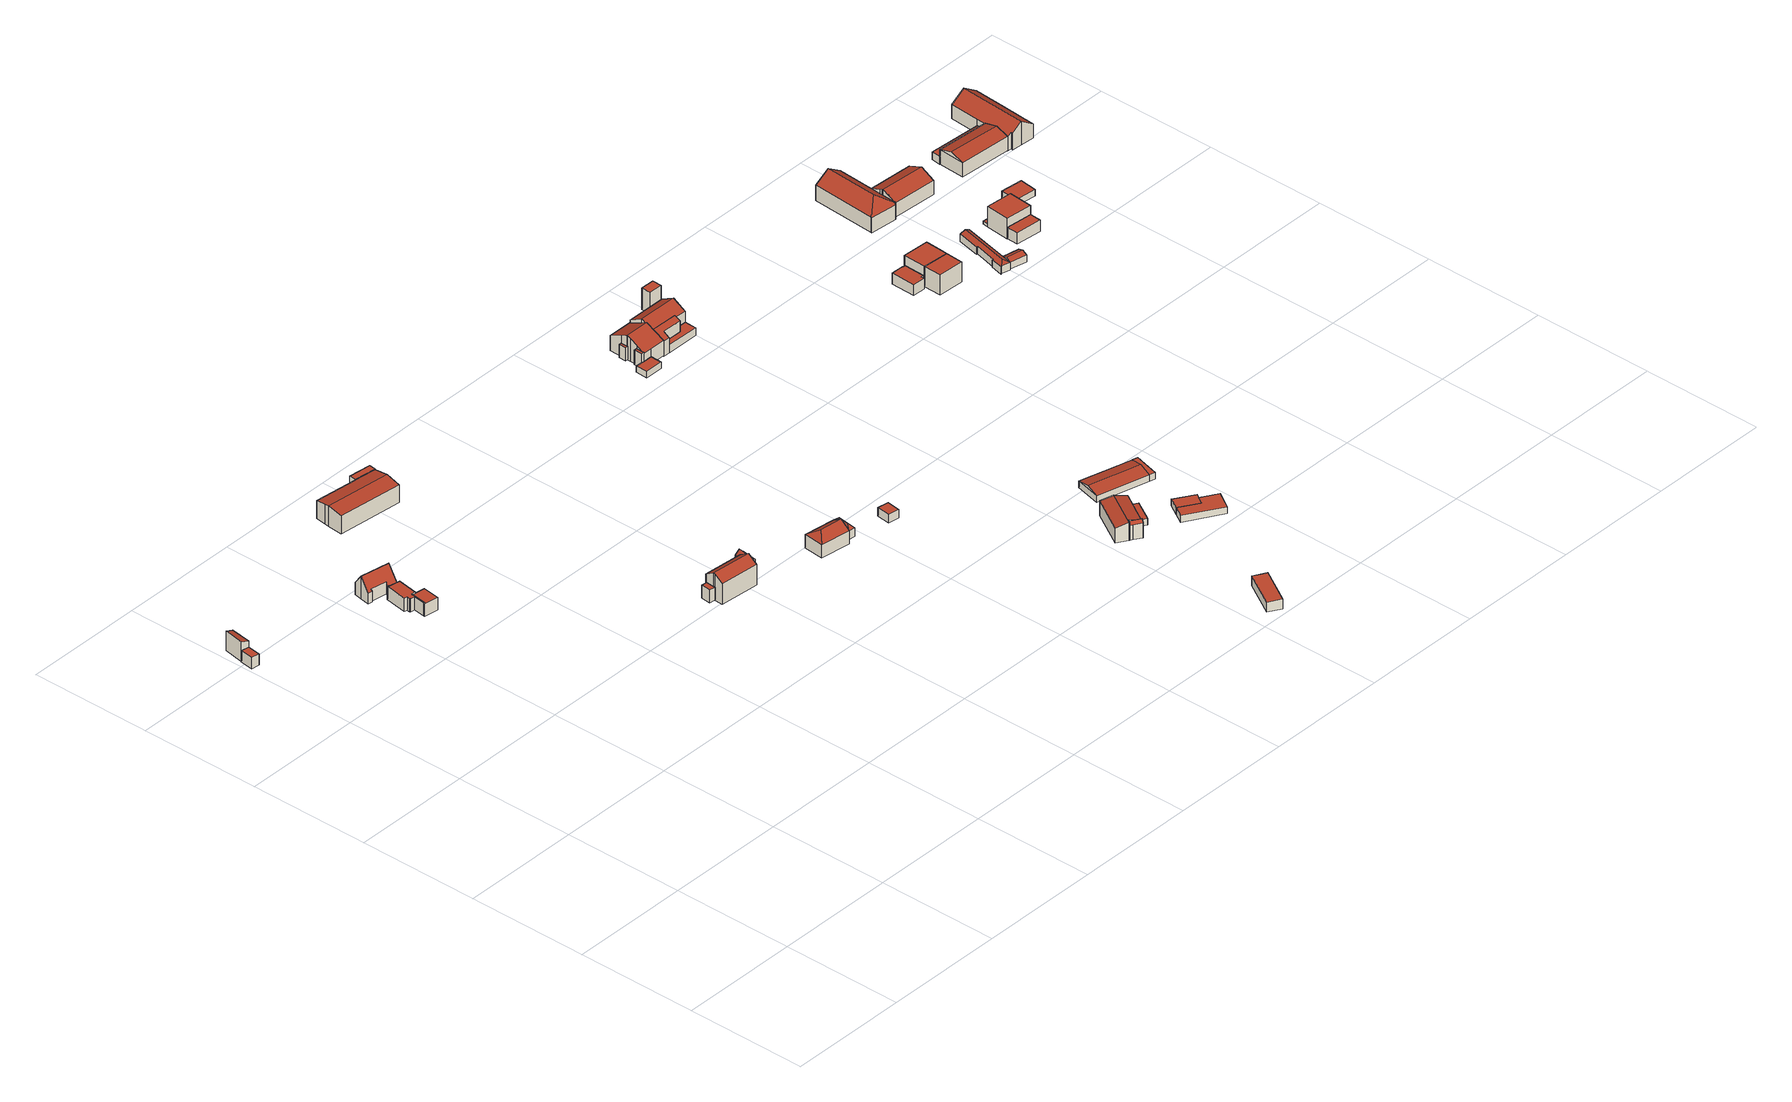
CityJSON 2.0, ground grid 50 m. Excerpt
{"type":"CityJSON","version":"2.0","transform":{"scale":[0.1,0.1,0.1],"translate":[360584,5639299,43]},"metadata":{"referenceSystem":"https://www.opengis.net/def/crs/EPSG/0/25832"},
"CityObjects":{
"building1":{"type":"Building","attributes":{"Gemeindeschluessel":"05315000","Geometrietyp2DReferenz":"3000","function":"31001_1110"},"address":[{"country":"Germany","locality":"Köln","thoroughfareNumber":"50a","thoroughfareName":"Uferstr. Ro"}],"children":["building1-1","building1-2"]},
"building1-1":{"type":"BuildingPart","attributes":{"roofType":"2100","measuredHeight":8.27},"parents":["building1"],"geometry":[{"type":"MultiSurface","lod":"2","boundaries":[[[0,1,2,3]],[[4,5,1,0]],[[6,7,5,4]],[[0,3,6,4]],[[2,1,5,7]],[[3,8,9,6]],[[2,7,9,8]]],"semantics":{"surfaces":[{"type":"WallSurface"},{"type":"RoofSurface"},{"type":"GroundSurface"},{"type":"ClosureSurface"}],"values":[0,0,0,1,2,0,3]}}]},
"building1-2":{"type":"BuildingPart","attributes":{"roofType":"1000","measuredHeight":4.77},"address":[{"country":"Germany","locality":"Köln","thoroughfareNumber":"50a","thoroughfareName":"Uferstr. Ro"}],"parents":["building1"],"geometry":[{"type":"MultiSurface","lod":"2","boundaries":[[[10,11,12,9]],[[13,14,11,10]],[[8,15,14,13]],[[10,9,8,13]],[[12,11,14,15]],[[2,7,12,15]],[[8,9,7,2]]],"semantics":{"surfaces":[{"type":"WallSurface"},{"type":"RoofSurface"},{"type":"GroundSurface"},{"type":"ClosureSurface"}],"values":[0,0,0,1,2,0,3]}}]},
"building2":{"type":"Building","attributes":{"Geometrietyp2DReferenz":"3000","Gemeindeschluessel":"05315000","function":"31001_1010","roofType":"1000","measuredHeight":5.61,"storeysAboveGround":2},"address":[{"country":"Germany","locality":"Köln","thoroughfareNumber":"51","thoroughfareName":"Uferstr. Ro"}],"geometry":[{"type":"Solid","lod":"2","boundaries":[[[[16,17,18,19]],[[20,21,17,16]],[[22,23,21,20]],[[24,25,23,22]],[[26,27,25,24]],[[28,29,27,26]],[[30,31,29,28]],[[32,33,31,30]],[[34,35,33,32]],[[36,37,35,34]],[[38,39,37,36]],[[40,41,39,38]],[[42,43,41,40]],[[44,45,43,42]],[[46,47,45,44]],[[19,18,47,46]],[[44,42,40,38,36,34,32,30,28,26,24,22,20,16,19,46]],[[17,21,23,25,27,29,31,33,35,37,39,41,43,45,47,18]]]],"semantics":{"surfaces":[{"type":"WallSurface"},{"type":"RoofSurface"},{"type":"GroundSurface"}],"values":[[0,0,0,0,0,0,0,0,0,0,0,0,0,0,0,0,1,2]]}}]},
"building3":{"type":"Building","attributes":{"Geometrietyp2DReferenz":"3000","Gemeindeschluessel":"05315000","function":"31001_1010","roofType":"1000","measuredHeight":5.3,"storeysAboveGround":2},"address":[{"country":"Germany","locality":"Köln","thoroughfareNumber":"51","thoroughfareName":"Uferstr. Ro"}],"geometry":[{"type":"Solid","lod":"2","boundaries":[[[[48,49,50,51]],[[52,53,49,48]],[[54,55,53,52]],[[56,57,55,54]],[[58,59,57,56]],[[60,61,59,58]],[[62,63,61,60]],[[51,50,63,62]],[[60,58,56,54,52,48,51,62]],[[49,53,55,57,59,61,63,50]]]],"semantics":{"surfaces":[{"type":"WallSurface"},{"type":"RoofSurface"},{"type":"GroundSurface"}],"values":[[0,0,0,0,0,0,0,0,1,2]]}}]},
"building4":{"type":"Building","attributes":{"Geometrietyp2DReferenz":"3000","Gemeindeschluessel":"05315000","function":"31001_1010","roofType":"3100","measuredHeight":9.63,"storeysAboveGround":1},"address":[{"country":"Germany","locality":"Köln","thoroughfareNumber":"51","thoroughfareName":"Uferstr. Ro"}],"geometry":[{"type":"Solid","lod":"2","boundaries":[[[[64,65,66,67]],[[68,69,65,64]],[[70,71,69,68]],[[72,73,71,70]],[[74,75,73,72]],[[76,77,75,74]],[[78,79,77,76]],[[80,81,79,78]],[[82,83,81,80]],[[84,85,83,82]],[[86,87,85,84]],[[88,89,87,86]],[[67,66,89,88]],[[78,76,74,72,70,68,64,67,88,86,80]],[[84,82,80,86]],[[65,69,71,73,75,77,79,81,83,85,87,89,66]]]],"semantics":{"surfaces":[{"type":"WallSurface"},{"type":"RoofSurface"},{"type":"GroundSurface"}],"values":[[0,0,0,0,0,0,0,0,0,0,0,0,0,1,1,2]]}}]},
"building5":{"type":"Building","attributes":{"Gemeindeschluessel":"05315000","Geometrietyp2DReferenz":"3000","function":"31001_1110"},"address":[{"country":"Germany","locality":"Köln","thoroughfareNumber":"49d","thoroughfareName":"Uferstr. Ro"}],"children":["building5-1","building5-2"]},
"building5-1":{"type":"BuildingPart","attributes":{"roofType":"3100","measuredHeight":8.66,"storeysAboveGround":2},"parents":["building5"],"geometry":[{"type":"Solid","lod":"2","boundaries":[[[[90,91,92,93]],[[94,95,91,90]],[[96,97,95,94]],[[98,99,97,96]],[[100,101,102,103]],[[104,105,101,100]],[[93,92,105,104]],[[93,104,100,90]],[[103,98,96,94,90,100]],[[91,95,97,99,102,101,105,92]],[[98,103,102,99]]]],"semantics":{"surfaces":[{"type":"WallSurface"},{"type":"RoofSurface"},{"type":"GroundSurface"},{"type":"ClosureSurface"}],"values":[[0,0,0,0,0,0,0,1,1,2,3]]}}]},
"building5-2":{"type":"BuildingPart","attributes":{"roofType":"1000","measuredHeight":7.82,"storeysAboveGround":2},"parents":["building5"],"geometry":[{"type":"MultiSurface","lod":"2","boundaries":[[[106,107,99,108]],[[109,110,107,106]],[[111,112,110,109]],[[113,102,112,111]],[[111,109,106,108,113]],[[107,110,112,102,99]],[[113,108,98,103]],[[99,102,103,98]]],"semantics":{"surfaces":[{"type":"WallSurface"},{"type":"RoofSurface"},{"type":"GroundSurface"},{"type":"ClosureSurface"}],"values":[0,0,0,0,1,2,0,3]}}]},
"building6":{"type":"Building","attributes":{"Geometrietyp2DReferenz":"3000","Gemeindeschluessel":"05315000","function":"31001_1010","roofType":"1000","measuredHeight":5.41,"storeysAboveGround":1},"address":[{"country":"Germany","locality":"Köln","thoroughfareNumber":"131","thoroughfareName":"Auenweg Ro"}],"geometry":[{"type":"Solid","lod":"2","boundaries":[[[[114,115,116,117]],[[118,119,115,114]],[[120,121,119,118]],[[117,116,121,120]],[[118,114,117,120]],[[115,119,121,116]]]],"semantics":{"surfaces":[{"type":"WallSurface"},{"type":"RoofSurface"},{"type":"GroundSurface"}],"values":[[0,0,0,0,1,2]]}}]},
"building7":{"type":"Building","attributes":{"Geometrietyp2DReferenz":"3000","Gemeindeschluessel":"05315000","function":"31001_1010","roofType":"3100","measuredHeight":11.31,"storeysAboveGround":2},"address":[{"country":"Germany","locality":"Köln","thoroughfareNumber":"131","thoroughfareName":"Auenweg Ro"}],"geometry":[{"type":"Solid","lod":"2","boundaries":[[[[122,123,124,125]],[[126,127,123,122]],[[128,129,127,126]],[[130,131,129,128]],[[132,133,131,130]],[[134,135,133,132]],[[136,137,135,134]],[[125,124,137,136]],[[122,125,136,134,126]],[[132,130,128,126,134]],[[123,127,129,131,133,135,137,124]]]],"semantics":{"surfaces":[{"type":"WallSurface"},{"type":"RoofSurface"},{"type":"GroundSurface"}],"values":[[0,0,0,0,0,0,0,0,1,1,2]]}}]},
"building8":{"type":"Building","attributes":{"Geometrietyp2DReferenz":"3000","Gemeindeschluessel":"05315000","function":"31001_2463","roofType":"3100","measuredHeight":5.45,"storeysAboveGround":1},"address":[{"country":"Germany","locality":"Köln","thoroughfareNumber":"131","thoroughfareName":"Auenweg Ro"}],"geometry":[{"type":"Solid","lod":"2","boundaries":[[[[138,139,140,141]],[[142,143,139,138]],[[144,145,143,142]],[[146,147,145,144]],[[148,149,147,146]],[[150,151,149,148]],[[152,153,151,150]],[[154,155,153,152]],[[141,140,155,154]],[[146,144,142,138,148]],[[141,154,152,150,148,138]],[[139,143,145,147,149,151,153,155,140]]]],"semantics":{"surfaces":[{"type":"WallSurface"},{"type":"RoofSurface"},{"type":"GroundSurface"}],"values":[[0,0,0,0,0,0,0,0,0,1,1,2]]}}]},
"building9":{"type":"Building","attributes":{"Geometrietyp2DReferenz":"3000","Gemeindeschluessel":"05315000","function":"31001_1010","roofType":"5000","measuredHeight":8.25,"storeysAboveGround":1},"address":[{"country":"Germany","locality":"Köln","thoroughfareNumber":"133","thoroughfareName":"Auenweg Ro"}],"geometry":[{"type":"Solid","lod":"2","boundaries":[[[[156,157,158,159]],[[160,161,157,156]],[[162,163,161,160]],[[159,158,163,162]],[[156,164,160]],[[162,165,159]],[[159,165,164,156]],[[160,164,165,162]],[[157,161,163,158]]]],"semantics":{"surfaces":[{"type":"WallSurface"},{"type":"RoofSurface"},{"type":"GroundSurface"}],"values":[[0,0,0,0,1,0,1,1,2]]}}]},
"building10":{"type":"Building","attributes":{"Geometrietyp2DReferenz":"3000","Gemeindeschluessel":"05315000","function":"31001_1110","roofType":"3200","measuredHeight":4.91},"address":[{"country":"Germany","locality":"Köln","thoroughfareNumber":"133","thoroughfareName":"Auenweg Ro"}],"geometry":[{"type":"Solid","lod":"2","boundaries":[[[[166,167,168,169]],[[159,170,167,166]],[[162,171,170,159]],[[169,168,171,162]],[[166,172,159]],[[162,173,169]],[[169,173,172,166]],[[159,172,173,162]],[[167,170,171,168]]]],"semantics":{"surfaces":[{"type":"WallSurface"},{"type":"RoofSurface"},{"type":"GroundSurface"}],"values":[[0,0,0,0,1,1,1,1,2]]}}]},
"building11":{"type":"Building","attributes":{"Geometrietyp2DReferenz":"3000","Gemeindeschluessel":"05315000","function":"31001_2523","roofType":"1000","measuredHeight":3.53,"storeysAboveGround":1},"geometry":[{"type":"Solid","lod":"2","boundaries":[[[[174,175,176,177]],[[178,179,175,174]],[[180,181,179,178]],[[177,176,181,180]],[[178,174,177,180]],[[175,179,181,176]]]],"semantics":{"surfaces":[{"type":"WallSurface"},{"type":"RoofSurface"},{"type":"GroundSurface"}],"values":[[0,0,0,0,1,2]]}}]},
"building12":{"type":"Building","attributes":{"Geometrietyp2DReferenz":"3000","Gemeindeschluessel":"05315000","function":"31001_2000","roofType":"1000","measuredHeight":4.17},"address":[{"country":"Germany","locality":"Köln","thoroughfareNumber":"140","thoroughfareName":"Auenweg Ro"}],"geometry":[{"type":"Solid","lod":"2","boundaries":[[[[182,183,184,185]],[[186,187,183,182]],[[188,189,187,186]],[[185,184,189,188]],[[186,182,185,188]],[[183,187,189,184]]]],"semantics":{"surfaces":[{"type":"WallSurface"},{"type":"RoofSurface"},{"type":"GroundSurface"}],"values":[[0,0,0,0,1,2]]}}]},
"building13":{"type":"Building","attributes":{"Gemeindeschluessel":"05315000","Geometrietyp2DReferenz":"3000","function":"31001_1010"},"address":[{"country":"Germany","locality":"Köln","thoroughfareNumber":"140","thoroughfareName":"Auenweg Ro"}],"children":["building13-1","building13-2"]},
"building13-1":{"type":"BuildingPart","attributes":{"roofType":"3100","measuredHeight":7.48,"storeysAboveGround":2},"parents":["building13"],"geometry":[{"type":"MultiSurface","lod":"2","boundaries":[[[190,191,192,193]],[[194,195,191,190]],[[196,197,195,194]],[[198,199,197,196]],[[200,201,199,198]],[[202,203,201,200]],[[204,205,203,202]],[[206,207,205,204]],[[208,209,207,206]],[[193,210,208,206,204,202,200,198,190]],[[196,194,190,198]],[[211,192,191,195,197,199,201,203,205,207,209]],[[210,212,208]],[[208,212,211,209]],[[213,192,211]],[[210,214,212]],[[193,215,216]],[[214,216,215,192,213]],[[212,214,213,211]]],"semantics":{"surfaces":[{"type":"WallSurface"},{"type":"RoofSurface"},{"type":"GroundSurface"},{"type":"ClosureSurface"}],"values":[0,0,0,0,0,0,0,0,0,1,1,2,0,3,0,0,0,3,3]}}]},
"building13-2":{"type":"BuildingPart","attributes":{"roofType":"3100","measuredHeight":7.42,"storeysAboveGround":2},"address":[{"country":"Germany","locality":"Köln","thoroughfareNumber":"140","thoroughfareName":"Auenweg Ro"}],"parents":["building13"],"geometry":[{"type":"MultiSurface","lod":"2","boundaries":[[[217,218,209,208]],[[219,220,218,217]],[[221,222,220,219]],[[215,192,222,221]],[[215,221,219,217,223]],[[208,212,223,217]],[[213,211,209,218,220,222,192]],[[223,214,216]],[[216,214,213,192,215]],[[214,212,211,213]],[[212,208,209,211]]],"semantics":{"surfaces":[{"type":"WallSurface"},{"type":"RoofSurface"},{"type":"GroundSurface"},{"type":"ClosureSurface"}],"values":[0,0,0,0,1,1,2,0,3,3,3]}}]},
"building14":{"type":"Building","attributes":{"Geometrietyp2DReferenz":"3000","Gemeindeschluessel":"05315000","function":"51009_1610","roofType":"1000","measuredHeight":2.75},"geometry":[{"type":"Solid","lod":"2","boundaries":[[[[224,203,205,225]],[[226,227,203,224]],[[228,229,227,226]],[[230,207,229,228]],[[225,205,207,230]],[[228,226,224,225,230]],[[203,227,229,207,205]]]],"semantics":{"surfaces":[{"type":"WallSurface"},{"type":"RoofSurface"},{"type":"GroundSurface"}],"values":[[0,0,0,0,0,1,2]]}}]},
"building15":{"type":"Building","attributes":{"Geometrietyp2DReferenz":"3000","Gemeindeschluessel":"05315000","function":"51009_1610","roofType":"1000","measuredHeight":2.59},"geometry":[{"type":"Solid","lod":"2","boundaries":[[[[231,232,233,234]],[[235,236,232,231]],[[237,238,236,235]],[[239,240,238,237]],[[241,242,240,239]],[[234,233,242,241]],[[239,237,235,231,234,241]],[[232,236,238,240,242,233]]]],"semantics":{"surfaces":[{"type":"WallSurface"},{"type":"RoofSurface"},{"type":"GroundSurface"}],"values":[[0,0,0,0,0,0,1,2]]}}]},
"building16":{"type":"Building","attributes":{"Geometrietyp2DReferenz":"3000","Gemeindeschluessel":"05315000","function":"31001_2000","roofType":"1000","measuredHeight":2.99},"address":[{"country":"Germany","locality":"Köln","thoroughfareNumber":"140","thoroughfareName":"Auenweg Ro"}],"geometry":[{"type":"Solid","lod":"2","boundaries":[[[[243,244,245,246]],[[247,248,244,243]],[[249,250,248,247]],[[251,252,250,249]],[[253,254,252,251]],[[246,245,254,253]],[[251,249,247,243,246,253]],[[244,248,250,252,254,245]]]],"semantics":{"surfaces":[{"type":"WallSurface"},{"type":"RoofSurface"},{"type":"GroundSurface"}],"values":[[0,0,0,0,0,0,1,2]]}}]},
"building17":{"type":"Building","attributes":{"Geometrietyp2DReferenz":"3000","Gemeindeschluessel":"05315000","function":"31001_2000","roofType":"1000","measuredHeight":2.87,"storeysAboveGround":1},"address":[{"country":"Germany","locality":"Köln","thoroughfareNumber":"140","thoroughfareName":"Auenweg Ro"}],"geometry":[{"type":"Solid","lod":"2","boundaries":[[[[255,256,257,258]],[[259,248,256,255]],[[260,261,248,259]],[[262,244,261,260]],[[263,264,244,262]],[[265,245,264,263]],[[258,257,245,265]],[[263,262,260,259,255,258,265]],[[256,248,261,244,264,245,257]]]],"semantics":{"surfaces":[{"type":"WallSurface"},{"type":"RoofSurface"},{"type":"GroundSurface"}],"values":[[0,0,0,0,0,0,0,1,2]]}}]},
"building18":{"type":"Building","attributes":{"Gemeindeschluessel":"05315000","Geometrietyp2DReferenz":"3000","function":"31001_2000"},"address":[{"country":"Germany","locality":"Köln","thoroughfareNumber":"140","thoroughfareName":"Auenweg Ro"}],"children":["building18-1","building18-2"]},
"building18-1":{"type":"BuildingPart","attributes":{"roofType":"3100","measuredHeight":4.13,"storeysAboveGround":1},"parents":["building18"],"geometry":[{"type":"MultiSurface","lod":"2","boundaries":[[[266,267,268,269]],[[270,271,272,273]],[[269,268,271,270]],[[270,274,269]],[[269,274,275,266]],[[273,275,274,270]],[[267,272,271,268]],[[266,273,272,267]],[[276,277,275]],[[266,277,276,273]]],"semantics":{"surfaces":[{"type":"WallSurface"},{"type":"RoofSurface"},{"type":"GroundSurface"},{"type":"ClosureSurface"}],"values":[0,0,0,0,1,1,2,3,0,3]}}]},
"building18-2":{"type":"BuildingPart","attributes":{"roofType":"1000","measuredHeight":2.88,"storeysAboveGround":1},"address":[{"country":"Germany","locality":"Köln","thoroughfareNumber":"140","thoroughfareName":"Auenweg Ro"}],"parents":["building18"],"geometry":[{"type":"MultiSurface","lod":"2","boundaries":[[[278,279,267,280]],[[281,282,279,278]],[[283,272,282,281]],[[278,280,283,281]],[[267,279,282,272]],[[283,276,273]],[[280,266,277]],[[267,272,273,266]],[[276,277,266,273]]],"semantics":{"surfaces":[{"type":"WallSurface"},{"type":"RoofSurface"},{"type":"GroundSurface"},{"type":"ClosureSurface"}],"values":[0,0,0,1,2,0,0,3,3]}}]},
"building19":{"type":"Building","attributes":{"Gemeindeschluessel":"05315000","Geometrietyp2DReferenz":"3000","function":"31001_1010"},"address":[{"country":"Germany","locality":"Köln","thoroughfareNumber":"61","thoroughfareName":"Uferstr. Ro"}],"children":["building19-1","building19-2","building19-3"]},
"building19-1":{"type":"BuildingPart","attributes":{"roofType":"3100","measuredHeight":10.33,"storeysAboveGround":2},"parents":["building19"],"geometry":[{"type":"MultiSurface","lod":"2","boundaries":[[[284,285,286,287]],[[288,289,285,284]],[[290,291,292,293]],[[294,295,291,290]],[[296,297,295,294]],[[298,299,297,296]],[[300,301,299,298]],[[302,303,301,300]],[[304,305,303,302]],[[288,284,287,304,302,300,298,306]],[[296,294,290,293,306,298]],[[286,285,289,307,292,291,295,297,299,301,303,305]],[[308,286,305,309]],[[287,310,311]],[[311,310,308,309,304]],[[306,312,313,288]],[[314,307,289,315]],[[312,314,315,313]],[[314,316,292,307]],[[306,293,317,312]],[[312,317,316,314]]],"semantics":{"surfaces":[{"type":"WallSurface"},{"type":"RoofSurface"},{"type":"GroundSurface"},{"type":"ClosureSurface"}],"values":[0,0,0,0,0,0,0,0,0,1,1,2,0,0,3,0,0,3,0,0,3]}}]},
"building19-2":{"type":"BuildingPart","attributes":{"roofType":"1000","measuredHeight":6.14,"storeysAboveGround":2},"address":[{"country":"Germany","locality":"Köln","thoroughfareNumber":"61","thoroughfareName":"Uferstr. Ro"}],"parents":["building19"],"geometry":[{"type":"MultiSurface","lod":"2","boundaries":[[[310,308,318,319]],[[320,321,309,322]],[[319,318,321,320]],[[322,310,319,320]],[[308,309,321,318]],[[322,304,311]],[[310,311,304,309,308]]],"semantics":{"surfaces":[{"type":"WallSurface"},{"type":"RoofSurface"},{"type":"GroundSurface"},{"type":"ClosureSurface"}],"values":[0,0,0,1,2,0,3]}}]},
"building19-3":{"type":"BuildingPart","attributes":{"roofType":"1000","measuredHeight":5.64,"storeysAboveGround":2},"address":[{"country":"Germany","locality":"Köln","thoroughfareNumber":"61","thoroughfareName":"Uferstr. Ro"}],"parents":["building19"],"geometry":[{"type":"MultiSurface","lod":"2","boundaries":[[[317,316,323,324]],[[325,326,315,313]],[[324,323,326,325]],[[313,317,324,325]],[[316,315,326,323]],[[312,313,315,314]],[[317,312,314,316]]],"semantics":{"surfaces":[{"type":"WallSurface"},{"type":"RoofSurface"},{"type":"GroundSurface"},{"type":"ClosureSurface"}],"values":[0,0,0,1,2,3,3]}}]},
"building20":{"type":"Building","attributes":{"Gemeindeschluessel":"05315000","Geometrietyp2DReferenz":"3000","function":"31001_1120"},"address":[{"country":"Germany","locality":"Köln","thoroughfareNumber":"63","thoroughfareName":"Uferstr. Ro"}],"children":["building20-1","building20-2","building20-3"]},
"building20-1":{"type":"BuildingPart","attributes":{"roofType":"3100","measuredHeight":10.96,"storeysAboveGround":2},"parents":["building20"],"geometry":[{"type":"MultiSurface","lod":"2","boundaries":[[[327,328,329,330]],[[331,332,328,327]],[[333,334,332,331]],[[335,336,334,333]],[[337,338,336,335]],[[330,339,337,335,327]],[[333,331,327,335]],[[328,332,334,336,338,340,329]],[[341,342,340,338]],[[337,339,343,344]],[[344,343,342,341]],[[339,330,329,340]]],"semantics":{"surfaces":[{"type":"WallSurface"},{"type":"RoofSurface"},{"type":"GroundSurface"},{"type":"ClosureSurface"}],"values":[0,0,0,0,0,1,1,2,0,0,3,3]}}]},
"building20-2":{"type":"BuildingPart","attributes":{"roofType":"2100","measuredHeight":9.18,"storeysAboveGround":2},"parents":["building20"],"geometry":[{"type":"MultiSurface","lod":"2","boundaries":[[[345,346,347,348]],[[349,329,346,345]],[[350,351,349,345,348,352]],[[346,329,340,353,354,347]],[[349,351,339,330]],[[340,329,330,339]],[[342,355,353,340]],[[351,350,356,343]],[[343,356,355,342]],[[355,357,354,353]],[[350,352,358,356]],[[356,358,357,355]],[[357,359,347,354]],[[352,348,360,358]],[[358,360,359,357]]],"semantics":{"surfaces":[{"type":"WallSurface"},{"type":"RoofSurface"},{"type":"GroundSurface"},{"type":"ClosureSurface"}],"values":[0,0,1,2,0,3,0,0,3,0,0,3,0,0,3]}}]},
"building20-3":{"type":"BuildingPart","attributes":{"roofType":"1000","measuredHeight":3.24,"storeysAboveGround":2},"address":[{"country":"Germany","locality":"Köln","thoroughfareNumber":"63","thoroughfareName":"Uferstr. Ro"}],"parents":["building20"],"geometry":[{"type":"Solid","lod":"2","boundaries":[[[[361,362,341,344]],[[360,359,362,361]],[[344,343,356,358,360,361]],[[357,355,342,341,362,359]],[[360,358,357,359]],[[358,356,355,357]],[[356,343,342,355]],[[343,344,341,342]]]],"semantics":{"surfaces":[{"type":"WallSurface"},{"type":"RoofSurface"},{"type":"GroundSurface"},{"type":"ClosureSurface"}],"values":[[0,0,1,2,3,3,3,3]]}}]},
"building21":{"type":"Building","attributes":{"Geometrietyp2DReferenz":"3000","Gemeindeschluessel":"05315000","function":"31001_2000","roofType":"9999","measuredHeight":9,"storeysAboveGround":1},"address":[{"country":"Germany","locality":"Köln","thoroughfareNumber":"63","thoroughfareName":"Uferstr. Ro"}],"geometry":[{"type":"Solid","lod":"2","boundaries":[[[[363,364,365,366]],[[364,367,368,365]],[[363,369,367,364]],[[366,370,369,363]],[[365,368,370,366]],[[367,369,370,368]]]],"semantics":{"surfaces":[{"type":"RoofSurface"},{"type":"WallSurface"},{"type":"GroundSurface"}],"values":[[0,1,1,1,1,2]]}}]},
"building22":{"type":"Building","attributes":{"Geometrietyp2DReferenz":"3000","Gemeindeschluessel":"05315000","function":"31001_1120","roofType":"1000","measuredHeight":4.47,"storeysAboveGround":1},"address":[{"country":"Germany","locality":"Köln","thoroughfareNumber":"52","thoroughfareName":"Uferstr. Ro"}],"geometry":[{"type":"Solid","lod":"2","boundaries":[[[[371,372,373,374]],[[375,376,372,371]],[[377,378,376,375]],[[379,380,378,377]],[[381,382,380,379]],[[383,384,382,381]],[[385,386,384,383]],[[374,373,386,385]],[[383,381,379,377,375,371,374,385]],[[372,376,378,380,382,384,386,373]]]],"semantics":{"surfaces":[{"type":"WallSurface"},{"type":"RoofSurface"},{"type":"GroundSurface"}],"values":[[0,0,0,0,0,0,0,0,1,2]]}}]},
"building23":{"type":"Building","attributes":{"Geometrietyp2DReferenz":"3000","Gemeindeschluessel":"05315000","function":"31001_1120","roofType":"1000","measuredHeight":8.49,"storeysAboveGround":2},"address":[{"country":"Germany","locality":"Köln","thoroughfareNumber":"52","thoroughfareName":"Uferstr. Ro"}],"geometry":[{"type":"Solid","lod":"2","boundaries":[[[[387,388,389,390]],[[391,392,388,387]],[[393,394,392,391]],[[390,389,394,393]],[[391,387,390,393]],[[388,392,394,389]]]],"semantics":{"surfaces":[{"type":"WallSurface"},{"type":"RoofSurface"},{"type":"GroundSurface"}],"values":[[0,0,0,0,1,2]]}}]},
"building24":{"type":"Building","attributes":{"Geometrietyp2DReferenz":"3000","Gemeindeschluessel":"05315000","function":"31001_1120","roofType":"1000","measuredHeight":8.42,"storeysAboveGround":2},"address":[{"country":"Germany","locality":"Köln","thoroughfareNumber":"52","thoroughfareName":"Uferstr. Ro"}],"geometry":[{"type":"Solid","lod":"2","boundaries":[[[[395,396,397,398]],[[399,400,396,395]],[[401,402,400,399]],[[403,404,402,401]],[[405,406,404,403]],[[387,407,406,405]],[[390,408,407,387]],[[398,397,408,390]],[[387,405,403,401,399,395,398,390]],[[396,400,402,404,406,407,408,397]]]],"semantics":{"surfaces":[{"type":"WallSurface"},{"type":"RoofSurface"},{"type":"GroundSurface"}],"values":[[0,0,0,0,0,0,0,0,1,2]]}}]},
"building25":{"type":"Building","attributes":{"Geometrietyp2DReferenz":"3000","Gemeindeschluessel":"05315000","function":"31001_1120","roofType":"1000","measuredHeight":3.97,"storeysAboveGround":1},"address":[{"country":"Germany","locality":"Köln","thoroughfareNumber":"52","thoroughfareName":"Uferstr. Ro"}],"geometry":[{"type":"Solid","lod":"2","boundaries":[[[[409,410,404,411]],[[412,413,410,409]],[[414,406,413,412]],[[411,404,406,414]],[[412,409,411,414]],[[410,413,406,404]]]],"semantics":{"surfaces":[{"type":"WallSurface"},{"type":"RoofSurface"},{"type":"GroundSurface"}],"values":[[0,0,0,0,1,2]]}}]},
"building26":{"type":"Building","attributes":{"Geometrietyp2DReferenz":"3000","Gemeindeschluessel":"05315000","function":"31001_2000","roofType":"5000","measuredHeight":3.99,"storeysAboveGround":1},"address":[{"country":"Germany","locality":"Köln","thoroughfareNumber":"53","thoroughfareName":"Uferstr. Ro"}],"geometry":[{"type":"Solid","lod":"2","boundaries":[[[[415,416,417,418]],[[419,420,416,415]],[[421,422,420,419]],[[423,424,422,421]],[[425,426,424,423]],[[427,428,426,425]],[[429,430,428,427]],[[431,432,430,429]],[[433,434,432,431]],[[435,436,434,433]],[[418,417,436,435]],[[431,429,427,425,423,421,419,415,437]],[[415,418,437]],[[418,435,433,431,437]],[[416,420,422,424,426,428,430,432,434,436,417]]]],"semantics":{"surfaces":[{"type":"WallSurface"},{"type":"RoofSurface"},{"type":"GroundSurface"}],"values":[[0,0,0,0,0,0,0,0,0,0,0,1,1,1,2]]}}]},
"building27":{"type":"Building","attributes":{"Geometrietyp2DReferenz":"3000","Gemeindeschluessel":"05315000","function":"31001_2000","roofType":"3100","measuredHeight":3.66,"storeysAboveGround":1},"address":[{"country":"Germany","locality":"Köln","thoroughfareNumber":"53","thoroughfareName":"Uferstr. Ro"}],"geometry":[{"type":"Solid","lod":"2","boundaries":[[[[438,439,440,435]],[[441,442,439,438]],[[418,443,442,441]],[[435,440,443,418]],[[438,444,441]],[[418,445,435]],[[435,445,444,438]],[[441,444,445,418]],[[439,442,443,440]]]],"semantics":{"surfaces":[{"type":"WallSurface"},{"type":"RoofSurface"},{"type":"GroundSurface"}],"values":[[0,0,0,0,0,0,1,1,2]]}}]},
"building28":{"type":"Building","attributes":{"Gemeindeschluessel":"05315000","Geometrietyp2DReferenz":"3000","function":"31001_1120"},"address":[{"country":"Germany","locality":"Köln","thoroughfareNumber":"71","thoroughfareName":"Uferstr. Ro"}],"children":["building28-1","building28-2"]},
"building28-1":{"type":"BuildingPart","attributes":{"roofType":"5000","measuredHeight":10.58,"storeysAboveGround":2},"parents":["building28"],"geometry":[{"type":"MultiSurface","lod":"2","boundaries":[[[446,447,448,449]],[[450,451,447,446]],[[452,453,451,450]],[[454,455,453,452]],[[456,457,455,454]],[[458,459,457,456]],[[460,461,459,458]],[[449,448,462,463]],[[456,454,452,464]],[[452,450,446,449,463,464]],[[463,465,466,460,458,456,464]],[[447,451,453,455,457,459,461,467,468,462,448]],[[469,470,467,461]],[[460,471,472]],[[472,471,466,470,469]],[[470,473,468,467]],[[466,465,473,470]],[[473,474,475,462,468]],[[463,476,477]],[[478,477,476,475,474]],[[465,478,474,473]]],"semantics":{"surfaces":[{"type":"WallSurface"},{"type":"RoofSurface"},{"type":"GroundSurface"},{"type":"ClosureSurface"}],"values":[0,0,0,0,0,0,0,0,1,1,1,2,0,0,3,0,3,0,0,3,3]}}]},
"building28-2":{"type":"BuildingPart","attributes":{"roofType":"3100","measuredHeight":8.68,"storeysAboveGround":2},"address":[{"country":"Germany","locality":"Köln","thoroughfareNumber":"71","thoroughfareName":"Uferstr. Ro"}],"parents":["building28"],"geometry":[{"type":"MultiSurface","lod":"2","boundaries":[[[479,480,469,472]],[[481,482,480,479]],[[483,484,482,481]],[[476,475,484,483]],[[476,483,481,485]],[[479,472,486,487,485,481]],[[474,473,470,469,480,482,484,475]],[[485,478,477]],[[477,478,474,475,476]],[[485,487,465,478]],[[478,465,473,474]],[[487,486,466,465]],[[470,473,465,466]],[[486,471,466]],[[466,471,472,469,470]]],"semantics":{"surfaces":[{"type":"WallSurface"},{"type":"RoofSurface"},{"type":"GroundSurface"},{"type":"ClosureSurface"}],"values":[0,0,0,0,1,1,2,0,3,0,3,0,3,0,3]}}]},
"building29":{"type":"Building","attributes":{"Geometrietyp2DReferenz":"3000","Gemeindeschluessel":"05315000","function":"31001_1110","roofType":"1000","measuredHeight":4.71,"storeysAboveGround":1},"address":[{"country":"Germany","locality":"Köln","thoroughfareNumber":"53","thoroughfareName":"Uferstr. Ro"}],"geometry":[{"type":"Solid","lod":"2","boundaries":[[[[488,489,490,491]],[[492,493,489,488]],[[494,495,493,492]],[[491,490,495,494]],[[492,488,491,494]],[[489,493,495,490]]]],"semantics":{"surfaces":[{"type":"WallSurface"},{"type":"RoofSurface"},{"type":"GroundSurface"}],"values":[[0,0,0,0,1,2]]}}]},
"building30":{"type":"Building","attributes":{"Gemeindeschluessel":"05315000","Geometrietyp2DReferenz":"3000","function":"31001_1010"},"address":[{"country":"Germany","locality":"Köln","thoroughfareNumber":"53","thoroughfareName":"Uferstr. Ro"}],"children":["building30-1","building30-2"]},
"building30-1":{"type":"BuildingPart","attributes":{"roofType":"1000","measuredHeight":8.58,"storeysAboveGround":2},"parents":["building30"],"geometry":[{"type":"MultiSurface","lod":"2","boundaries":[[[496,497,498,499]],[[500,501,502,503]],[[499,498,501,500]],[[503,496,499,500]],[[497,502,501,498]],[[496,503,504,505]],[[502,497,505,504]]],"semantics":{"surfaces":[{"type":"WallSurface"},{"type":"RoofSurface"},{"type":"GroundSurface"},{"type":"ClosureSurface"}],"values":[0,0,0,1,2,0,3]}}]},
"building30-2":{"type":"BuildingPart","attributes":{"roofType":"1000","measuredHeight":1.25,"storeysAboveGround":2},"address":[{"country":"Germany","locality":"Köln","thoroughfareNumber":"53","thoroughfareName":"Uferstr. Ro"}],"parents":["building30"],"geometry":[{"type":"Solid","lod":"2","boundaries":[[[[506,507,508,509]],[[504,502,507,506]],[[509,508,497,505]],[[504,506,509,505]],[[507,502,497,508]],[[504,505,497,502]]]],"semantics":{"surfaces":[{"type":"WallSurface"},{"type":"RoofSurface"},{"type":"GroundSurface"},{"type":"ClosureSurface"}],"values":[[0,0,0,1,2,3]]}}]},
"building31":{"type":"Building","attributes":{"Geometrietyp2DReferenz":"3000","Gemeindeschluessel":"05315000","function":"31001_2463","roofType":"1000","measuredHeight":2.76,"storeysAboveGround":1},"address":[{"country":"Germany","locality":"Köln","thoroughfareNumber":"53","thoroughfareName":"Uferstr. Ro"}],"geometry":[{"type":"Solid","lod":"2","boundaries":[[[[510,511,512,513]],[[514,515,511,510]],[[516,517,515,514]],[[513,512,517,516]],[[514,510,513,516]],[[511,515,517,512]]]],"semantics":{"surfaces":[{"type":"WallSurface"},{"type":"RoofSurface"},{"type":"GroundSurface"}],"values":[[0,0,0,0,1,2]]}}]},
"building32":{"type":"Building","attributes":{"Geometrietyp2DReferenz":"3000","Gemeindeschluessel":"05315000","function":"31001_1130","roofType":"1000","measuredHeight":3.18,"storeysAboveGround":1},"address":[{"country":"Germany","locality":"Köln","thoroughfareNumber":"73","thoroughfareName":"Uferstr. Ro"}],"geometry":[{"type":"Solid","lod":"2","boundaries":[[[[518,519,520,521]],[[522,523,519,518]],[[524,525,523,522]],[[521,520,525,524]],[[522,518,521,524]],[[519,523,525,520]]]],"semantics":{"surfaces":[{"type":"WallSurface"},{"type":"RoofSurface"},{"type":"GroundSurface"}],"values":[[0,0,0,0,1,2]]}}]},
"building33":{"type":"Building","attributes":{"Gemeindeschluessel":"05315000","Geometrietyp2DReferenz":"3000","function":"31001_1130"},"address":[{"country":"Germany","locality":"Köln","thoroughfareNumber":"73","thoroughfareName":"Uferstr. Ro"}],"children":["building33-1","building33-2"]},
"building33-1":{"type":"BuildingPart","attributes":{"roofType":"3100","measuredHeight":7.82,"storeysAboveGround":2},"parents":["building33"],"geometry":[{"type":"MultiSurface","lod":"2","boundaries":[[[526,527,528,529]],[[530,531,532,533]],[[529,528,531,530]],[[526,534,533]],[[530,535,529]],[[529,535,534,526]],[[533,534,535,530]],[[527,532,531,528]],[[526,533,536,537]],[[532,527,537,536]]],"semantics":{"surfaces":[{"type":"WallSurface"},{"type":"RoofSurface"},{"type":"GroundSurface"},{"type":"ClosureSurface"}],"values":[0,0,0,0,0,1,1,2,0,3]}}]},
"building33-2":{"type":"BuildingPart","attributes":{"roofType":"3100","measuredHeight":9.97,"storeysAboveGround":2},"address":[{"country":"Germany","locality":"Köln","thoroughfareNumber":"73","thoroughfareName":"Uferstr. Ro"}],"parents":["building33"],"geometry":[{"type":"MultiSurface","lod":"2","boundaries":[[[538,539,540,541]],[[542,543,539,538]],[[536,544,543,542]],[[545,546,547,537]],[[548,549,546,545]],[[550,551,549,548]],[[552,553,551,550]],[[554,555,553,552]],[[556,557,555,554]],[[541,540,557,556]],[[556,554,552,550,541]],[[548,545,537,536,542,538,541,550]],[[539,543,544,547,546,549,551,553,555,557,540]],[[532,527,547,544]],[[536,537,527,532]]],"semantics":{"surfaces":[{"type":"WallSurface"},{"type":"RoofSurface"},{"type":"GroundSurface"},{"type":"ClosureSurface"}],"values":[0,0,0,0,0,0,0,0,0,0,1,1,2,0,3]}}]}
},
"vertices":[
[23,2587,108],[23,2587,26],[10,2505,26],[10,2505,108],[53,2583,98],[53,2583,26],[42,2500,98],[42,2500,26],[10,2505,72],[42,2500,72],
[35,2446,72],[35,2446,24],[42,2500,24],[1,2451,72],[1,2451,24],[10,2505,24],
[629,2373,74],[629,2373,18],[624,2374,18],[624,2374,74],[629,2370,74],[629,2370,18],[674,2362,74],[674,2362,18],[661,2278,74],[661,2278,18],[644,2281,74],[644,2281,18],[643,2276,74],[643,2276,18],[644,2276,74],[644,2276,18],[636,2214,74],[636,2214,18],[631,2215,74],[631,2215,18],[638,2262,74],[638,2262,18],[621,2264,74],[621,2264,18],[622,2266,74],[622,2266,18],[618,2266,74],[618,2266,18],[620,2280,74],[620,2280,18],[608,2282,74],[608,2282,18],
[644,2276,70],[644,2276,17],[636,2214,17],[636,2214,70],[643,2276,70],[643,2276,17],[644,2281,70],[644,2281,17],[661,2278,70],[661,2278,17],[702,2273,70],[702,2273,17],[693,2204,70],[693,2204,17],[635,2212,70],[635,2212,17],
[629,2373,42],[629,2373,21],[629,2370,21],[629,2370,37],[630,2378,49],[630,2378,21],[637,2376,48],[637,2376,21],[641,2394,73],[641,2394,21],[576,2405,73],[576,2405,21],[575,2400,66],[575,2400,21],[557,2403,66],[557,2403,21],[564,2441,117],[564,2441,21],[569,2473,73],[569,2473,21],[689,2452,73],[689,2452,21],[684,2420,117],[684,2420,21],[674,2362,38],[674,2362,21],
[816,2810,103],[816,2810,16],[810,2749,16],[810,2749,92],[818,2828,100],[818,2828,16],[823,2872,92],[823,2872,16],[1001,2852,92],[1001,2852,16],[1088,2780,103],[1088,2780,16],[1094,2841,16],[1094,2841,92],[1081,2719,92],[1081,2719,16],
[1003,2879,95],[1003,2879,16],[1001,2852,95],[1048,2874,95],[1048,2874,16],[1097,2869,95],[1097,2869,16],[1094,2841,95],
[1367,1563,72],[1367,1563,18],[1344,1565,18],[1344,1565,72],[1364,1522,72],[1364,1522,18],[1340,1524,72],[1340,1524,18],
[1364,1522,127],[1364,1522,17],[1361,1487,17],[1361,1487,104],[1364,1527,131],[1364,1527,17],[1367,1563,107],[1367,1563,17],[1368,1568,104],[1368,1568,17],[1533,1554,104],[1533,1554,17],[1529,1513,131],[1529,1513,17],[1526,1473,104],[1526,1473,17],
[1583,1547,68],[1583,1547,14],[1600,1544,14],[1600,1544,51],[1565,1549,51],[1565,1549,14],[1569,1576,51],[1569,1576,14],[1575,1614,51],[1575,1614,14],[1592,1611,68],[1592,1611,14],[1605,1609,55],[1605,1609,14],[1609,1609,51],[1609,1609,14],[1607,1590,51],[1607,1590,14],
[1789,1406,76],[1789,1406,20],[1915,1389,20],[1915,1389,76],[1798,1489,76],[1798,1489,20],[1926,1472,76],[1926,1472,20],[1826,1443,103],[1920,1431,103],
[1940,1386,76],[1940,1386,40],[1951,1468,40],[1951,1468,76],[1915,1389,40],[1926,1472,40],[1930,1409,89],[1936,1449,89],
[2130,1400,75],[2130,1400,39],[2084,1406,39],[2084,1406,75],[2122,1344,75],[2122,1344,39],[2077,1350,75],[2077,1350,39],
[2684,146,71],[2684,146,29],[2634,176,29],[2634,176,71],[2600,5,71],[2600,5,29],[2550,35,71],[2550,35,29],
[2550,664,110],[2550,664,35],[2552,662,35],[2552,662,109],[2506,690,98],[2506,690,35],[2594,836,98],[2594,836,35],[2637,810,110],[2637,810,35],[2680,785,98],[2680,785,35],[2677,779,98],[2677,779,35],[2631,703,98],[2631,703,35],[2627,696,98],[2627,696,35],[2602,653,98],[2602,653,35],[2561,677,109],[2561,677,35],[2561,677,98],[2557,670,35],[2557,670,109],[2552,662,98],[2557,669,109],
[2597,646,110],[2597,646,35],[2593,638,98],[2593,638,35],[2563,656,98],[2563,656,35],[2557,670,110],
[2677,779,62],[2631,703,62],[2709,760,62],[2709,760,35],[2660,676,62],[2660,676,35],[2627,696,62],
[2220,2606,46],[2220,2606,20],[2192,2607,20],[2192,2607,46],[2231,2605,46],[2231,2605,20],[2267,2605,46],[2267,2605,20],[2266,2557,46],[2266,2557,20],[2191,2558,46],[2191,2558,20],
[2851,594,64],[2851,594,35],[2772,643,35],[2772,643,64],[2868,623,64],[2868,623,35],[2934,584,64],[2934,584,35],[2891,513,64],[2891,513,35],[2746,600,64],[2746,600,35],
[2879,640,63],[2879,640,35],[2799,689,35],[2799,689,63],[2868,623,63],[2864,617,63],[2864,617,35],[2851,594,63],[2797,628,63],[2797,628,35],[2772,643,63],
[2885,944,62],[2885,944,34],[2671,1000,34],[2671,1000,62],[2644,895,62],[2644,895,34],[2857,840,34],[2857,840,62],[2657,948,75],[2871,892,75],[2859,846,63],[2883,938,63],
[2908,938,63],[2908,938,34],[2885,944,63],[2881,834,63],[2881,834,34],[2857,840,63],
[2233,2668,110],[2233,2668,15],[2232,2640,15],[2232,2640,96],[2233,2681,116],[2233,2681,15],[2234,2763,79],[2234,2763,15],[2233,2712,15],[2233,2712,104],[2335,2762,79],[2335,2762,15],[2335,2760,79],[2335,2760,15],[2334,2683,118],[2334,2683,15],[2333,2604,79],[2333,2604,15],[2267,2605,79],[2267,2605,15],[2231,2605,79],[2231,2605,15],[2233,2684,118],[2233,2684,15],[2232,2640,21],[2231,2605,21],[2232,2640,83],[2232,2614,83],[2233,2684,72],[2233,2681,72],[2233,2684,16],[2233,2681,16],[2233,2712,16],[2233,2712,72],
[2221,2641,21],[2221,2641,83],[2220,2606,83],[2220,2606,21],[2231,2605,83],
[2222,2712,16],[2222,2712,72],[2222,2681,72],[2222,2681,16],
[2334,2706,121],[2334,2706,11],[2334,2653,11],[2334,2653,91],[2335,2760,91],[2335,2760,11],[2500,2759,91],[2500,2759,11],[2499,2705,121],[2499,2705,11],[2499,2651,91],[2499,2651,11],[2445,2651,91],[2445,2651,11],[2499,2651,12],[2445,2651,12],[2445,2651,45],[2499,2651,45],
[2333,2604,76],[2333,2604,11],[2360,2604,11],[2360,2604,76],[2334,2653,103],[2445,2628,90],[2445,2651,103],[2361,2629,90],[2445,2628,11],[2361,2629,11],[2445,2628,12],[2445,2628,45],[2361,2629,12],[2361,2629,45],[2360,2604,12],[2360,2604,45],
[2498,2602,45],[2498,2602,12],
[2549,2806,99],[2551,2845,99],[2495,2846,99],[2494,2808,99],[2551,2845,9],[2495,2846,9],[2549,2806,9],[2494,2808,9],
[3224,2291,59],[3224,2291,14],[3170,2292,14],[3170,2292,59],[3224,2288,59],[3224,2288,14],[3234,2288,59],[3234,2288,14],[3231,2201,59],[3231,2201,14],[3221,2202,59],[3221,2202,14],[3221,2188,59],[3221,2188,14],[3167,2189,59],[3167,2189,14],
[3340,2190,99],[3340,2190,14],[3231,2197,14],[3231,2197,99],[3336,2117,99],[3336,2117,14],[3229,2123,99],[3229,2123,14],
[3234,2288,99],[3234,2288,15],[3231,2201,15],[3231,2201,99],[3234,2293,99],[3234,2293,15],[3345,2287,99],[3345,2287,15],[3344,2277,99],[3344,2277,15],[3342,2226,99],[3342,2226,15],[3340,2190,15],[3231,2197,15],
[3383,2275,55],[3383,2275,15],[3344,2277,55],[3381,2224,55],[3381,2224,15],[3342,2226,55],
[3463,2045,47],[3463,2045,15],[3499,2038,15],[3499,2038,47],[3459,2045,45],[3459,2045,15],[3470,2095,45],[3470,2095,15],[3474,2094,47],[3474,2094,15],[3494,2184,47],[3494,2184,15],[3490,2185,45],[3490,2185,15],[3511,2279,46],[3511,2279,15],[3533,2275,55],[3533,2275,15],[3551,2271,47],[3551,2271,15],[3509,2081,47],[3509,2081,15],[3487,2067,55],
[3577,2067,47],[3577,2067,18],[3509,2081,18],[3569,2024,47],[3569,2024,18],[3499,2038,18],[3573,2046,55],[3504,2059,55],
[3465,2534,74],[3465,2534,12],[3466,2539,12],[3466,2539,77],[3351,2542,77],[3351,2542,12],[3351,2546,77],[3351,2546,12],[3368,2814,77],[3368,2814,12],[3428,2810,118],[3428,2810,12],[3488,2807,77],[3488,2807,12],[3479,2658,77],[3479,2658,12],[3472,2538,12],[3472,2538,77],[3415,2593,118],[3476,2605,77],[3476,2613,77],[3476,2613,12],[3476,2605,12],[3479,2658,16],[3476,2613,16],[3479,2657,77],[3479,2658,76],[3476,2605,16],[3475,2598,16],[3472,2538,16],[3472,2538,76],[3472,2540,77],[3475,2598,77],
[3667,2647,76],[3667,2647,16],[3662,2587,103],[3662,2587,16],[3657,2527,76],[3657,2527,16],[3475,2598,103],[3476,2613,96],[3476,2605,99],
[3742,2158,62],[3742,2158,15],[3632,2168,15],[3632,2168,62],[3738,2110,62],[3738,2110,15],[3628,2120,62],[3628,2120,15],
[3640,2266,99],[3640,2266,13],[3632,2168,13],[3632,2168,99],[3742,2158,99],[3742,2158,13],[3750,2257,13],[3750,2257,99],[3750,2257,26],[3640,2266,26],
[3752,2279,26],[3752,2279,13],[3642,2288,13],[3642,2288,26],
[3890,2330,43],[3890,2330,16],[3800,2340,16],[3800,2340,43],[3882,2260,43],[3882,2260,16],[3793,2269,43],[3793,2269,16],
[4029,2653,48],[4029,2653,16],[3809,2668,16],[3809,2668,48],[4026,2614,48],[4026,2614,16],[3806,2629,48],[3806,2629,16],
[4026,2614,78],[4026,2614,17],[3806,2629,17],[3806,2629,78],[3799,2519,78],[3799,2519,17],[4019,2505,17],[4019,2505,78],[4022,2559,95],[3803,2574,95],[4019,2505,74],[4026,2614,74],
[4035,2496,86],[4035,2496,15],[4077,2493,15],[4077,2493,115],[4036,2503,86],[4036,2503,15],[4019,2505,15],[4029,2653,74],[4029,2653,15],[4026,2614,15],[4037,2776,74],[4037,2776,15],[4095,2772,115],[4095,2772,15],[4154,2768,74],[4154,2768,15],[4145,2634,74],[4145,2634,15],[4135,2489,74],[4135,2489,15]
]}
